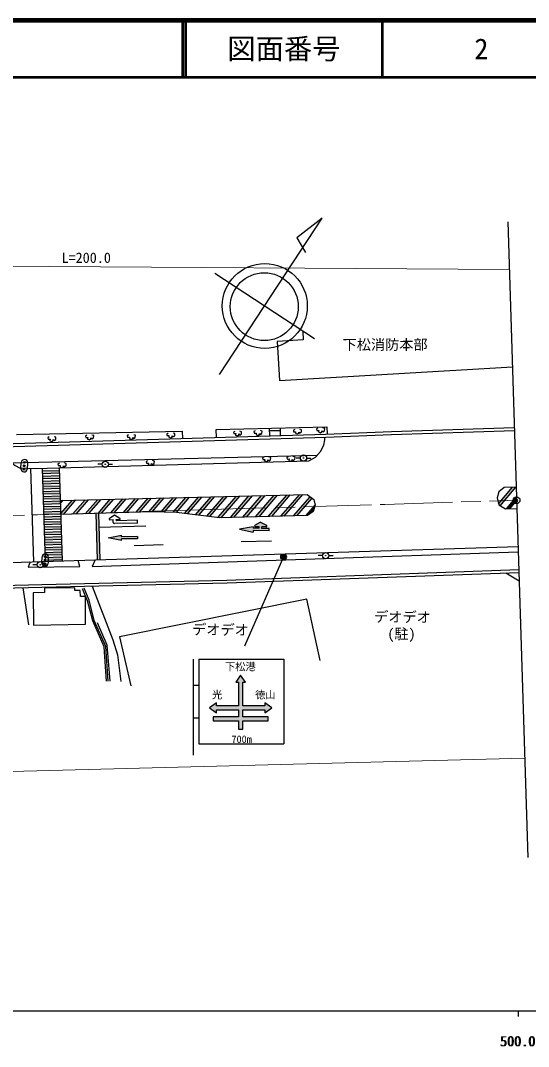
# Model space of a CAD drawing. Units: millimetres at full size, sheet at 1:1000; details may follow other scales. Extents: x 40000 to 680000, y 20000 to 380000.
# Drawn here: x 480118 to 569809, y 198715 to 380000 of the extents above; entities that cross this region are included whole.
import ezdxf
from ezdxf.enums import TextEntityAlignment as Align

# ---------------------------------------------------------------- set-up
doc = ezdxf.new("R2010")
doc.units = ezdxf.units.MM
doc.header["$LTSCALE"] = 1000
doc.header["$PDMODE"] = 32
doc.header["$PDSIZE"] = 500
doc.linetypes.add('CHAIN', pattern=[18.5, 12, -1.5, 3.5, -1.5])
for name, color, linetype, lineweight in [('M-BGD', 7, 'Continuous', 25), ('M-BMK', 2, 'CHAIN', 13), ('M-BMK-OTRS', 5, 'Continuous', 25), ('M-BMK-SRVR', 3, 'Continuous', 25), ('M-STR-HTXT', 7, 'Continuous', 13), ('M-STR-STRC', 7, 'Continuous', 25), ('M-TTL', 2, 'Continuous', 140), ('M-TTL-BAND', 7, 'Continuous', 25), ('M-TTL-LINE', 7, 'Continuous', 50)]:
    doc.layers.add(name, color=color, linetype=linetype, lineweight=lineweight)
for name, color, linetype in [('M-BMK-HTXT', 7, 'Continuous'), ('M-OTRS', 6, 'Continuous'), ('M-TTL-TXT', 7, 'Continuous')]:
    doc.layers.add(name, color=color, linetype=linetype)
doc.styles.add('ＭＳ ゴシック', font='')
doc.styles.get('ＭＳ ゴシック').set_extended_font_data('MS Gothic')

msp = doc.modelspace()

# ---------------------------------------------------------------- hatches: boundary and pattern name
at = {"layer": 'M-BGD'}
h = msp.add_hatch(color=256, dxfattribs=at)
edge = h.paths.add_edge_path()
edge.add_ellipse((530090, 302698), major_axis=(41.8, -27.4), ratio=1, start_angle=33.22894, end_angle=-146.77106)
h = msp.add_hatch(color=256, dxfattribs=at)
edge = h.paths.add_edge_path()
edge.add_ellipse((495079, 301598), major_axis=(41.8, -27.4), ratio=1, start_angle=33.22894, end_angle=-146.77106)
h = msp.add_hatch(color=256, dxfattribs=at)
edge = h.paths.add_edge_path()
edge.add_ellipse((533997, 285442), major_axis=(41.8, -27.4), ratio=1, start_angle=33.22894, end_angle=-146.77106)
h = msp.add_hatch(color=256, dxfattribs=at)
edge = h.paths.add_edge_path()
edge.add_ellipse((483607, 283831), major_axis=(41.8, -27.4), ratio=1, start_angle=33.22894, end_angle=-146.77106)
at = {"layer": 'M-STR-STRC'}
for points in [[(486954, 300499), (483956, 300406), (483970, 299956), (486968, 300049)], [(486982, 299600), (483984, 299507), (483998, 299057), (486996, 299150)], [(487010, 298700), (484012, 298607), (484026, 298157), (487024, 298250)], [(487038, 297800), (484039, 297708), (484053, 297258), (487052, 297351)], [(567589, 297562), (566987, 297542), (564534, 294601), (564580, 294421), (564837, 294262)], [(487066, 296901), (484067, 296808), (484081, 296358), (487080, 296451)], [(487094, 296001), (484095, 295908), (484109, 295459), (487108, 295552)], [(501025, 295543), (500418, 295529), (498280, 293056), (498892, 293075)], [(503251, 295595), (502644, 295581), (500522, 293126), (501133, 293145)], [(505478, 295647), (504870, 295633), (502763, 293195), (503326, 293213), (503372, 293211)], [(507704, 295700), (507097, 295685), (504922, 293169), (505503, 293154)], [(509930, 295752), (509323, 295737), (507053, 293112), (507634, 293096)], [(512156, 295804), (511549, 295790), (509068, 292920), (509605, 292853)], [(514382, 295856), (513775, 295842), (511036, 292673), (511573, 292606)], [(516609, 295908), (516001, 295894), (513004, 292427), (513541, 292360)], [(518835, 295960), (518228, 295946), (514972, 292180), (515250, 292146), (515543, 292153)], [(521061, 296013), (520454, 295998), (517166, 292195), (517774, 292210)], [(523287, 296065), (522680, 296051), (519396, 292252), (520005, 292268)], [(525513, 296117), (524906, 296103), (521627, 292310), (522235, 292325)], [(527740, 296169), (527132, 296155), (523858, 292367), (524466, 292382)], [(529966, 296221), (529359, 296207), (526088, 292424), (526697, 292440)], [(531598, 295586), (531242, 295863), (528319, 292482), (528927, 292497)], [(567713, 295134), (567691, 295811), (565932, 293701), (566534, 293721)], [(487122, 295102), (484123, 295009), (484137, 294559), (487136, 294652)], [(487150, 294202), (484151, 294109), (484165, 293659), (487164, 293752)], [(487668, 295230), (487118, 295217), (487137, 294615)], [(489894, 295282), (489287, 295268), (487192, 292844), (487196, 292712), (487686, 292728)], [(492120, 295334), (491513, 295320), (489316, 292778), (489927, 292797)], [(494347, 295386), (493739, 295372), (491557, 292848), (492168, 292867)], [(496573, 295439), (495966, 295424), (493798, 292917), (494409, 292936)], [(498799, 295491), (498192, 295477), (496039, 292987), (496651, 293006)], [(532134, 294368), (532134, 294371), (530550, 292539), (530808, 292545), (531643, 293115), (531836, 293339)], [(487178, 293303), (484179, 293210), (484193, 292760), (487191, 292853)], [(487205, 292403), (484207, 292310), (484221, 291860), (487219, 291953)], [(493862, 292919), (493412, 292905), (493666, 284715), (494115, 284729)], [(487233, 291504), (484235, 291411), (484249, 290961), (487247, 291054)], [(487261, 290604), (484263, 290511), (484277, 290061), (487275, 290154)], [(522736, 290541), (523479, 290532, 0.78564), (523551, 290815), (522511, 291368), (521529, 290835, 0.77336), (521599, 290553), (522269, 290546), (522266, 290271), (521187, 290283), (521190, 290558), (518787, 290111), (521179, 289610), (521182, 289885), (523993, 289854), (523998, 290251), (522733, 290266)], [(487289, 289704), (484291, 289611), (484304, 289162), (487303, 289255)], [(487317, 288805), (484318, 288712), (484332, 288262), (487331, 288355)], [(497967, 288394), (500778, 288419), (500774, 288816), (497963, 288792), (497961, 289067), (495568, 288572), (497969, 288119)], [(487345, 287905), (484346, 287812), (484360, 287362), (487359, 287455)], [(487373, 287006), (484374, 286913), (484388, 286463), (487387, 286556)], [(487401, 286106), (484402, 286013), (484416, 285563), (487415, 285656)], [(487429, 285207), (484430, 285114), (484444, 284664), (487442, 284757)], [(527068, 285234, 1), (526068, 285234, 0.41421), (526568, 284734, 0.41421)], [(519360, 254809), (519360, 256234), (523860, 256234), (523860, 256984), (519360, 256984), (519360, 258184), (523235, 258184), (523235, 257684), (524485, 258559), (523235, 259434), (523235, 258934), (519360, 258934), (519360, 263059), (519860, 263059), (518985, 264309), (518110, 263059), (518610, 263059), (518610, 258934), (514735, 258934), (514735, 259434), (513485, 258559), (514735, 257684), (514735, 258184), (518610, 258184), (518610, 256984), (514110, 256984), (514110, 256234), (518610, 256234), (518610, 254809)], [(519360, 254809), (519360, 256234), (523860, 256234), (523860, 256984), (519360, 256984), (519360, 258184), (523235, 258184), (523235, 257684), (524485, 258559), (523235, 259434), (523235, 258934), (519360, 258934), (519360, 263059), (519860, 263059), (518985, 264309), (518110, 263059), (518610, 263059), (518610, 258934), (514735, 258934), (514735, 259434), (513485, 258559), (514735, 257684), (514735, 258184), (518610, 258184), (518610, 256984), (514110, 256984), (514110, 256234), (518610, 256234), (518610, 254809)]]:
    msp.add_hatch(color=256, dxfattribs=at).paths.add_polyline_path(points)
h = msp.add_hatch(color=256, dxfattribs=at)
edge = h.paths.add_edge_path()
edge.add_line((496980, 291716), (496977, 291816))

# ---------------------------------------------------------------- linework, layer by layer
at = {"layer": 'M-BGD'}
for p, q in [((524123, 306624), (524091, 307951)), ((524101, 307535), (526010, 307581)), ((526031, 306681), (526000, 307996)), ((478576, 301825), (532528, 303205)), ((494529, 301598), (493779, 301598)), ((495629, 301598), (496379, 301598)), ((529540, 302698), (528790, 302698)), ((530640, 302698), (531390, 302698)), ((533447, 285442), (532697, 285442)), ((534547, 285442), (535297, 285442)), ((483057, 283831), (482307, 283831)), ((484157, 283831), (484907, 283831)), ((565816, 282408), (568161, 281020)), ((481577, 273228), (480601, 279774))]:
    msp.add_line(p, q, dxfattribs=at)
for points in [[(358790, 325799), (359021, 319787), (359611, 316154), (360363, 313776), (361772, 311612), (362430, 310548), (364758, 307837), (367649, 305593), (369535, 304480), (371246, 303742), (373933, 302946), (377024, 302471), (429110, 303541), (466820, 304412), (476948, 304676), (534024, 306367), (545637, 306830), (567319, 307532)], [(359339, 325820), (359569, 319842), (360147, 316282), (360865, 314013), (362240, 311902), (362876, 310874), (365139, 308238), (367959, 306049), (369785, 304971), (371433, 304260), (374054, 303484), (377061, 303022), (429098, 304091), (466806, 304962), (476933, 305225), (534005, 306917), (545617, 307380), (567301, 308082)], [(529956, 325078), (530043, 323560), (525453, 323263), (525867, 316374), (566961, 318819)], [(514705, 306345), (514673, 307725), (534208, 308193), (534258, 306927)], [(479396, 306866), (508651, 307428), (508689, 306167)], [(485163, 306417), (484926, 306282), (484968, 306011), (485324, 306019), (485299, 305757), (485612, 305629), (485892, 305773), (485892, 305951), (486028, 305765), (486342, 305968), (486375, 306358), (486070, 306460)], [(491827, 306710), (491590, 306574), (491632, 306303), (491989, 306312), (491963, 306049), (492277, 305922), (492557, 306066), (492557, 306244), (492692, 306057), (493006, 306261), (493040, 306651), (492735, 306752)], [(499206, 306776), (498969, 306641), (499011, 306370), (499367, 306378), (499342, 306116), (499655, 305988), (499935, 306132), (499935, 306310), (500071, 306124), (500384, 306327), (500418, 306717), (500113, 306819)], [(506162, 307065), (505925, 306930), (505967, 306658), (506323, 306667), (506298, 306404), (506612, 306277), (506891, 306421), (506891, 306599), (507027, 306413), (507341, 306616), (507375, 307006), (507069, 307108)], [(517951, 307408), (517714, 307272), (517756, 307001), (518112, 307010), (518087, 306747), (518401, 306620), (518680, 306764), (518680, 306942), (518816, 306756), (519130, 306959), (519164, 307349), (518858, 307450)], [(521572, 307489), (521334, 307354), (521377, 307082), (521733, 307091), (521707, 306828), (522021, 306701), (522301, 306845), (522301, 307023), (522436, 306837), (522750, 307040), (522784, 307430), (522479, 307531)], [(528536, 307749), (528299, 307613), (528341, 307342), (528698, 307350), (528672, 307088), (528986, 306961), (529266, 307105), (529266, 307283), (529401, 307096), (529715, 307300), (529749, 307689), (529444, 307791)], [(532619, 307960), (532382, 307825), (532424, 307553), (532780, 307562), (532755, 307299), (533069, 307172), (533348, 307316), (533348, 307494), (533484, 307308), (533798, 307511), (533832, 307901), (533527, 308002)], [(476948, 304676), (477204, 303597), (478011, 302307), (479142, 301344), (479947, 300947), (482698, 300815), (531043, 302213), (532197, 302824), (533111, 303875), (533659, 304994), (533842, 305896), (533828, 306362)], [(523079, 302844), (522841, 302709), (522884, 302438), (523240, 302446), (523214, 302184), (523528, 302056), (523808, 302201), (523808, 302378), (523943, 302192), (524257, 302395), (524291, 302785), (523986, 302887)], [(527377, 302920), (527140, 302785), (527182, 302513), (527538, 302522), (527513, 302259), (527827, 302132), (528107, 302276), (528107, 302454), (528242, 302268), (528556, 302471), (528590, 302861), (528285, 302963)], [(486969, 301781), (486731, 301645), (486774, 301374), (487130, 301382), (487104, 301120), (487418, 300993), (487698, 301137), (487698, 301315), (487833, 301128), (488147, 301332), (488181, 301721), (487876, 301823)], [(502542, 302199), (502305, 302063), (502347, 301792), (502703, 301801), (502678, 301538), (502991, 301411), (503271, 301555), (503271, 301733), (503407, 301547), (503720, 301750), (503754, 302140), (503449, 302241)], [(357929, 255828), (357929, 264083), (359976, 272082), (361308, 274917), (363277, 277159), (366240, 278634), (370085, 280168), (375401, 281420), (410423, 282529), (457930, 283607), (519358, 285512), (567969, 287055)], [(493312, 284704), (492772, 283541), (567999, 286120)], [(360444, 256529), (360327, 259980), (360681, 262040), (361647, 265463), (362900, 268202), (364065, 270191), (366932, 273231), (369603, 275091), (371153, 276005), (374384, 277197), (376699, 277787), (378715, 278015), (389332, 278252), (438622, 279233), (483889, 280355), (516562, 281131), (568098, 282991)], [(481842, 284349), (481445, 283424), (490600, 283498), (490313, 284611)], [(360943, 256546), (360828, 259946), (361169, 261929), (362117, 265290), (363344, 267971), (364468, 269889), (367260, 272851), (369873, 274670), (371368, 275551), (374533, 276719), (376790, 277294), (378749, 277516), (389342, 277752), (438633, 278733), (483901, 279855), (516577, 280631), (568114, 282491)], [(495303, 263260), (494873, 269310), (492869, 273906), (491967, 277463), (491064, 279570)], [(495591, 263281), (495158, 269380), (493143, 274000), (492241, 277556), (491329, 279684)], [(492757, 280066), (496441, 270595), (497253, 267926), (497846, 263190)], [(533003, 266925), (530649, 277762), (497582, 271087), (499590, 262423)], [(495943, 263285), (495422, 269640), (493705, 273568)]]:
    msp.add_lwpolyline(points, dxfattribs=at)
msp.add_lwpolyline([(484362, 279720), (484331, 278935), (482319, 278861), (482403, 273171), (491603, 273318), (491593, 278243), (490702, 278254), (490650, 279280), (489707, 279259), (489707, 279782)], close=True, dxfattribs=at)
for centre, radius in [((530090, 302698), 550), ((530090, 302698), 50), ((495079, 301598), 550), ((495079, 301598), 50), ((533997, 285442), 550), ((533997, 285442), 50), ((483607, 283831), 550), ((483607, 283831), 50)]:
    msp.add_circle(centre, radius, dxfattribs=at)
at = {"layer": 'M-BMK'}
msp.add_lwpolyline([(334393, 289947), (357691, 290004), (366612, 289991), (393464, 290599), (419817, 291242), (445309, 291724), (483136, 292670), (511611, 293527), (544418, 294500), (567709, 295239)], dxfattribs=at)
at = {"layer": 'M-BMK-OTRS'}
msp.add_line((566148, 344411), (569713, 232105), dxfattribs=at)
at = {"layer": 'M-BMK-SRVR'}
for p, q in [((515269, 317462), (533369, 345091)), ((533369, 345091), (528914, 341587)), ((528914, 341587), (530420, 338992)), ((514432, 335345), (531998, 323838))]:
    msp.add_line(p, q, dxfattribs=at)
for centre, radius in [((523250, 329568), 7500), ((523156, 329441), 6000), ((567709, 295239), 600)]:
    msp.add_circle(centre, radius, dxfattribs=at)
at = {"layer": 'M-OTRS'}
msp.add_point((567598, 295191), dxfattribs=at)
at = {"layer": 'M-STR-HTXT'}
for p, q in [((371848, 337283), (566416, 335988)), ((368278, 244525), (569157, 249643))]:
    msp.add_line(p, q, dxfattribs=at)
at = {"layer": 'M-STR-STRC'}
for p, q in [((480198, 300808), (480256, 301906)), ((481354, 301849), (481297, 300751)), ((486941, 300938), (487450, 284523)), ((481872, 300855), (482384, 284365)), ((483942, 300851), (484451, 284430)), ((483956, 300406), (486954, 300499)), ((483970, 299956), (486968, 300049)), ((483984, 299507), (486982, 299600)), ((483998, 299057), (486996, 299150)), ((484012, 298607), (487010, 298700)), ((484026, 298157), (487024, 298250)), ((484039, 297708), (487038, 297800)), ((484053, 297258), (487052, 297351)), ((564534, 294601), (566987, 297542)), ((564837, 294262), (567589, 297562)), ((484067, 296808), (487066, 296901)), ((484081, 296358), (487080, 296451)), ((484095, 295908), (487094, 296001)), ((484109, 295459), (487108, 295552)), ((498280, 293056), (500418, 295529)), ((498892, 293075), (501025, 295543)), ((500522, 293126), (502644, 295581)), ((501133, 293145), (503251, 295595)), ((502763, 293195), (504870, 295633)), ((503372, 293211), (505478, 295647)), ((504922, 293169), (507097, 295685)), ((505503, 293154), (507704, 295700)), ((507053, 293112), (509323, 295737)), ((507634, 293096), (509930, 295752)), ((509068, 292920), (511549, 295790)), ((509605, 292853), (512156, 295804)), ((511036, 292673), (513775, 295842)), ((511573, 292606), (514382, 295856)), ((513004, 292427), (516001, 295894)), ((513541, 292360), (516609, 295908)), ((514972, 292180), (518228, 295946)), ((515543, 292153), (518835, 295960)), ((517166, 292195), (520454, 295998)), ((517774, 292210), (521061, 296013)), ((519396, 292252), (522680, 296051)), ((520005, 292268), (523287, 296065)), ((521627, 292310), (524906, 296103)), ((522235, 292325), (525513, 296117)), ((523858, 292367), (527132, 296155)), ((524466, 292382), (527740, 296169)), ((526088, 292424), (529359, 296207)), ((526697, 292440), (529966, 296221)), ((528319, 292482), (531242, 295863)), ((528927, 292497), (531598, 295586)), ((565932, 293701), (567691, 295811)), ((484123, 295009), (487122, 295102)), ((484137, 294559), (487136, 294652)), ((484151, 294109), (487150, 294202)), ((484165, 293659), (487164, 293752)), ((487137, 294615), (487668, 295230)), ((487192, 292844), (489287, 295268)), ((487686, 292728), (489894, 295282)), ((489316, 292778), (491513, 295320)), ((489927, 292797), (492120, 295334)), ((491557, 292848), (493739, 295372)), ((492168, 292867), (494347, 295386)), ((493798, 292917), (495966, 295424)), ((494409, 292936), (496573, 295439)), ((496039, 292987), (498192, 295477)), ((496651, 293006), (498799, 295491)), ((530550, 292539), (532134, 294371)), ((566534, 293721), (567713, 295134)), ((484179, 293210), (487178, 293303)), ((484193, 292760), (487191, 292853)), ((484207, 292310), (487205, 292403)), ((484221, 291860), (487219, 291953)), ((493412, 292905), (493666, 284715)), ((493862, 292919), (494115, 284729)), ((496708, 292610), (495798, 291970)), ((497648, 292016), (496708, 292610)), ((531643, 293115), (531836, 293339)), ((484235, 291411), (487233, 291504)), ((484249, 290961), (487247, 291054)), ((484263, 290511), (487261, 290604)), ((484277, 290061), (487275, 290154)), ((502258, 290669), (493939, 290412)), ((495858, 291789), (496478, 291804)), ((496490, 291304), (496478, 291804)), ((500800, 291210), (496695, 291109)), ((496977, 291816), (497597, 291832)), ((496980, 291716), (496977, 291816)), ((500787, 291710), (497082, 291619)), ((500800, 291210), (500787, 291710)), ((521190, 290558), (518787, 290111)), ((518787, 290111), (521179, 289610)), ((521190, 290558), (521187, 290283)), ((522266, 290271), (521187, 290283)), ((522511, 291368), (521529, 290835)), ((522269, 290546), (521599, 290553)), ((522266, 290271), (522269, 290546)), ((522511, 291368), (523551, 290815)), ((522733, 290266), (522736, 290541)), ((523998, 290251), (522733, 290266)), ((523479, 290532), (522736, 290541)), ((523993, 289854), (523998, 290251)), ((484291, 289611), (487289, 289704)), ((484304, 289162), (487303, 289255)), ((484318, 288712), (487317, 288805)), ((484332, 288262), (487331, 288355)), ((495568, 288572), (497961, 289067)), ((497969, 288119), (495568, 288572)), ((497963, 288792), (497961, 289067)), ((500774, 288816), (497963, 288792)), ((500778, 288419), (497967, 288394)), ((497969, 288119), (497967, 288394)), ((500774, 288816), (500778, 288419)), ((521182, 289885), (521179, 289610)), ((523993, 289854), (521182, 289885)), ((484346, 287812), (487345, 287905)), ((484360, 287362), (487359, 287455)), ((484374, 286913), (487373, 287006)), ((484388, 286463), (487387, 286556)), ((500170, 287259), (505309, 287406)), ((519050, 287916), (524437, 288075)), ((483882, 284136), (483919, 285236)), ((484402, 286013), (487401, 286106)), ((484416, 285563), (487415, 285656)), ((484430, 285114), (487429, 285207)), ((484444, 284664), (487442, 284757)), ((485018, 285199), (484981, 284100)), ((526568, 285234), (519647, 269437)), ((510592, 267181), (510592, 250181)), ((511592, 267181), (511592, 252181)), ((511592, 267181), (526592, 267181)), ((526592, 267181), (526592, 252181)), ((518985, 264309), (518110, 263059)), ((518110, 263059), (518610, 263059)), ((518610, 263059), (518610, 258934)), ((519860, 263059), (518985, 264309)), ((519360, 258934), (519360, 263059)), ((519360, 263059), (519860, 263059)), ((510592, 262556), (511592, 262556)), ((514735, 259434), (513485, 258559)), ((514735, 258934), (514735, 259434)), ((524485, 258559), (523235, 259434)), ((523235, 259434), (523235, 258934)), ((513485, 258559), (514735, 257684)), ((518610, 258934), (514735, 258934)), ((514735, 257684), (514735, 258184)), ((514735, 258184), (518610, 258184)), ((518610, 258184), (518610, 256984)), ((523235, 258934), (519360, 258934)), ((519360, 256984), (519360, 258184)), ((519360, 258184), (523235, 258184)), ((523235, 257684), (524485, 258559)), ((523235, 258184), (523235, 257684)), ((510592, 256806), (511592, 256806)), ((514110, 256984), (514110, 256234)), ((518610, 256984), (514110, 256984)), ((514110, 256234), (518610, 256234)), ((518610, 256234), (518610, 254809)), ((523860, 256984), (519360, 256984)), ((519360, 256234), (523860, 256234)), ((519360, 254809), (519360, 256234)), ((523860, 256234), (523860, 256984)), ((518610, 254809), (519360, 254809)), ((511592, 252181), (526592, 252181))]:
    msp.add_line(p, q, dxfattribs=at)
for points in [[(567635, 297564), (565495, 297493), (564597, 296716), (564269, 295663), (564580, 294421), (565754, 293696), (567756, 293759)], [(487118, 295217), (530759, 296240), (531886, 295362), (532134, 294368), (531803, 293225), (530808, 292545), (515250, 292146), (507669, 293095), (503326, 293213), (487196, 292712)]]:
    msp.add_lwpolyline(points, dxfattribs=at)
for centre, radius in [((480770, 301325), 150), ((480802, 301944), 150), ((480738, 300705), 150), ((484444, 284664), 150), ((484465, 285283), 150), ((526568, 285234), 500), ((484423, 284044), 150)]:
    msp.add_circle(centre, radius, dxfattribs=at)
for centre, radius, start, end in [((480805, 301878), 550, 87.02464, 177.02464), ((480805, 301878), 550, 357.02464, 87.02464), ((480748, 300779), 550, 177.02464, 267.02464), ((480748, 300779), 550, 267.02464, 357.02464), ((495856, 291889), 100, 125.10371, 271.41365), ((497595, 291932), 100, 271.41365, 57.72358), ((496690, 291309), 200, 181.47799, 271.41365), ((497080, 291719), 100, 181.41365, 271.41365), ((521601, 290703), 150, 118.48844, 269.35661), ((523481, 290682), 150, 269.35661, 61.97526), ((484468, 285218), 550, 88.09357, 178.09357), ((484468, 285218), 550, 358.09357, 88.09357), ((484432, 284118), 550, 178.09357, 268.09357), ((484432, 284118), 550, 268.09357, 358.09357)]:
    msp.add_arc(centre, radius, start, end, dxfattribs=at)
at = {"layer": 'M-TTL'}
msp.add_line((680000, 380000), (40000, 380000), dxfattribs=at)
at = {"layer": 'M-TTL-BAND'}
for p, q in [((40000, 205000), (579000, 205000)), ((568000, 205000), (568000, 204000))]:
    msp.add_line(p, q, dxfattribs=at)
at = {"layer": 'M-TTL-LINE'}
for p, q in [((508747, 380000), (508747, 370000)), ((509247, 380000), (509247, 370000)), ((543997, 380000), (543997, 370000)), ((40000, 370000), (680000, 370000))]:
    msp.add_line(p, q, dxfattribs=at)

# ---------------------------------------------------------------- texts
at = {"layer": 'M-BMK-HTXT', "style": 'ＭＳ ゴシック'}
for s, rotation, p in [('下松消防本部', 0.214, (536998, 321239)), ('デオデオ', 359.526, (542559, 273192)), ('デオデオ', 359.297, (510416, 270968))]:
    msp.add_text(s, height=1833, rotation=rotation, dxfattribs=at).set_placement(p, align=Align.BOTTOM_LEFT)
msp.add_text('(駐)', height=1833, dxfattribs=at).set_placement((544890, 270145), align=Align.BOTTOM_LEFT)
at = {"layer": 'M-STR-HTXT', "style": 'ＭＳ ゴシック'}
msp.add_text('L=200.0', height=1833, dxfattribs=at).set_placement((487349, 336624), align=Align.BOTTOM_LEFT)
at = {"layer": 'M-STR-STRC', "style": 'ＭＳ ゴシック'}
for s, p in [('下松港', (518940, 265836)), ('光', (514842, 260847)), ('徳山', (523342, 260847)), ('700m', (519158, 253002))]:
    msp.add_text(s, height=1320, dxfattribs=at).set_placement(p, align=Align.MIDDLE_CENTER)
at = {"layer": 'M-TTL-BAND', "style": 'ＭＳ ゴシック'}
for p in [(567844, 198195), (568000, 198195)]:
    msp.add_text('500.0', height=1833, dxfattribs=at).set_placement(p, align=Align.BOTTOM_CENTER)
at = {"layer": 'M-TTL-TXT', "style": 'ＭＳ ゴシック'}
for s, p in [('図面番号', (526622, 375000)), ('2', (561497, 375000))]:
    msp.add_text(s, height=3666, dxfattribs=at).set_placement(p, align=Align.MIDDLE_CENTER)

doc.saveas('drawing.dxf')
